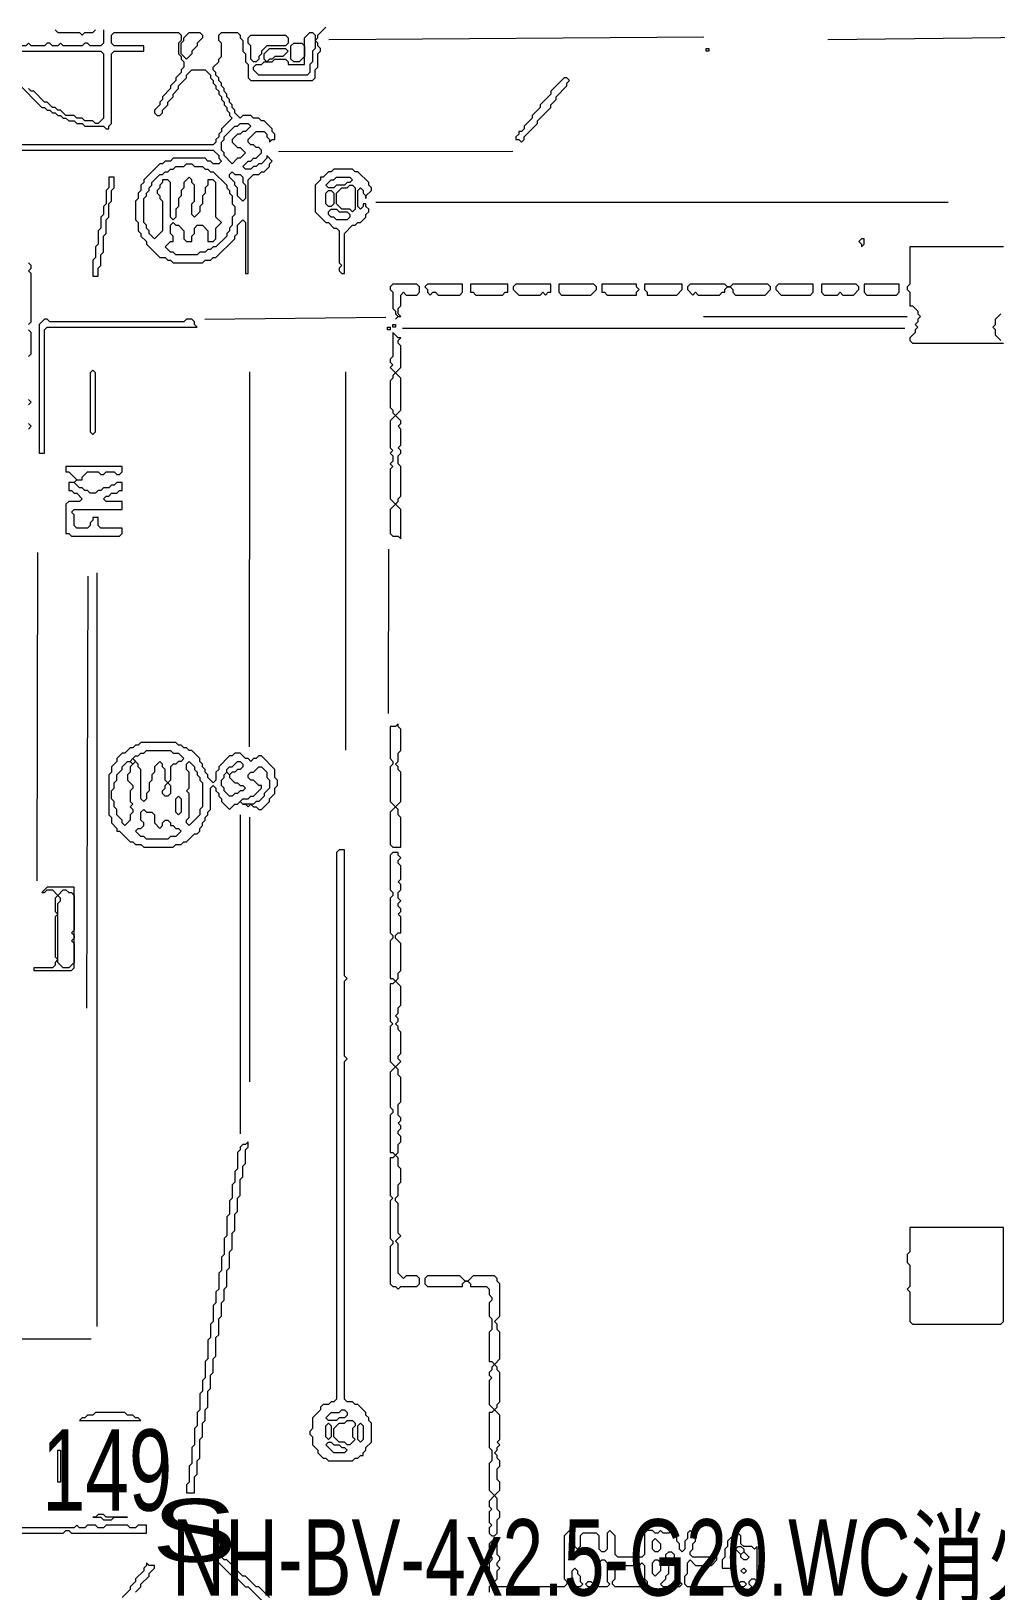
# Model space of a CAD drawing. Extents: x 20 to 3943, y 20 to 2783.
# Drawn here: x 1332 to 1692, y 1258 to 1839 of the extents above; entities that cross this region are included whole.
import ezdxf

# ---------------------------------------------------------------- set-up
doc = ezdxf.new("R2010")
doc.units = 0
for name, color, linetype, lineweight in [('OCR_TEXT', 6, 'Continuous', 0), ('TRACE_CURVE', 6, 'Continuous', 0), ('TRACE_STRAIGHT', 5, 'Continuous', 0), ('TRACE_TEXT_SYMBOL', 6, 'Continuous', 0)]:
    doc.layers.add(name, color=color, linetype=linetype, lineweight=lineweight)
doc.styles.add('wqy-unicode', font='wqy-unicode.lff')

msp = doc.modelspace()

# ---------------------------------------------------------------- linework, layer by layer
at = {"layer": 'TRACE_CURVE', "color": 6}
for points in [[(1359, 1840), (1359, 1835), (1358, 1834), (1354, 1834), (1353, 1835), (1352, 1835), (1351, 1834), (1344, 1834), (1343, 1835), (1342, 1834), (1340, 1834), (1339, 1835), (1338, 1835), (1337, 1834), (1332, 1834), (1331, 1835), (1330, 1834), (1324, 1834), (1321, 1837), (1321, 1840)], [(1341, 1840), (1342, 1839), (1350, 1839), (1351, 1838), (1352, 1839), (1355, 1839), (1356, 1840)], [(1361, 1803), (1361, 1804), (1362, 1805), (1362, 1831), (1363, 1832), (1374, 1832), (1374, 1834), (1363, 1834), (1362, 1835), (1362, 1838), (1363, 1839), (1387, 1839), (1388, 1838), (1388, 1836), (1387, 1835), (1387, 1831), (1388, 1830), (1388, 1829), (1389, 1828), (1389, 1826), (1388, 1825), (1388, 1824), (1386, 1822), (1386, 1821), (1384, 1819), (1384, 1818), (1381, 1815), (1381, 1814), (1380, 1813), (1380, 1812), (1378, 1810), (1378, 1809), (1379, 1808), (1380, 1808), (1381, 1809), (1381, 1810), (1383, 1812), (1383, 1813), (1385, 1815), (1385, 1816), (1387, 1818), (1387, 1819), (1390, 1822), (1390, 1823), (1392, 1825), (1397, 1825), (1399, 1823), (1399, 1822), (1400, 1821), (1400, 1820), (1401, 1819), (1401, 1818), (1402, 1817), (1402, 1816), (1403, 1815), (1403, 1814), (1404, 1813), (1404, 1812), (1405, 1811), (1405, 1810), (1406, 1809), (1406, 1808), (1407, 1807), (1403, 1803)], [(1417, 1807), (1415, 1807), (1414, 1808), (1411, 1808), (1410, 1807), (1408, 1809), (1408, 1810), (1407, 1811), (1407, 1812), (1406, 1813), (1406, 1814), (1405, 1815), (1405, 1816), (1404, 1817), (1404, 1818), (1403, 1819), (1403, 1820), (1402, 1821), (1402, 1822), (1401, 1823), (1401, 1824), (1400, 1825), (1400, 1826), (1402, 1828), (1402, 1829), (1403, 1830), (1403, 1835), (1402, 1836), (1402, 1838), (1403, 1839), (1409, 1839), (1410, 1838), (1410, 1837), (1411, 1836), (1411, 1832), (1412, 1831), (1412, 1828), (1413, 1827), (1413, 1822), (1414, 1821), (1437, 1821), (1438, 1822), (1438, 1825), (1439, 1826), (1439, 1831), (1440, 1832), (1440, 1833), (1439, 1834), (1439, 1835), (1438, 1836), (1439, 1837), (1439, 1838), (1442, 1841)], [(1324, 1832), (1358, 1832), (1359, 1831), (1359, 1807), (1357, 1805), (1356, 1805), (1355, 1806), (1352, 1806), (1351, 1807), (1349, 1807), (1348, 1808), (1345, 1808), (1343, 1810), (1342, 1810), (1341, 1811), (1340, 1811), (1338, 1813), (1337, 1813), (1333, 1817), (1332, 1817), (1331, 1818)], [(1327, 1820), (1336, 1811), (1337, 1811), (1338, 1810), (1339, 1810), (1340, 1809), (1341, 1809), (1342, 1808), (1343, 1808), (1344, 1807), (1345, 1807), (1346, 1806), (1348, 1806), (1349, 1805), (1351, 1805), (1352, 1804), (1359, 1804), (1360, 1803), (1361, 1803)], [(1373, 1763), (1375, 1761), (1375, 1760), (1380, 1755), (1382, 1755), (1383, 1754), (1384, 1754), (1385, 1753), (1396, 1753), (1397, 1754), (1399, 1754), (1400, 1755), (1401, 1755), (1408, 1762), (1408, 1763), (1409, 1764), (1409, 1767), (1411, 1769), (1412, 1768), (1412, 1749), (1413, 1749), (1413, 1784), (1415, 1786), (1417, 1786), (1418, 1787), (1419, 1787), (1421, 1789), (1421, 1790), (1422, 1791), (1420, 1793), (1420, 1792), (1418, 1790), (1417, 1790), (1416, 1789), (1415, 1789), (1414, 1788), (1412, 1788), (1411, 1789), (1413, 1791), (1414, 1791), (1415, 1792), (1416, 1792), (1418, 1794), (1418, 1795), (1417, 1796), (1416, 1796), (1415, 1797), (1414, 1797), (1413, 1798), (1413, 1799), (1416, 1802), (1419, 1802), (1420, 1801), (1420, 1800), (1421, 1799), (1421, 1798), (1422, 1799), (1423, 1799), (1423, 1801), (1422, 1802), (1422, 1803), (1419, 1806), (1418, 1806), (1417, 1807)], [(1403, 1803), (1403, 1802), (1402, 1801), (1402, 1800), (1401, 1799), (1401, 1798), (1400, 1797), (1321, 1797)], [(1321, 1795), (1400, 1795), (1402, 1793), (1402, 1792), (1403, 1791), (1402, 1790), (1400, 1790), (1399, 1791), (1398, 1791), (1397, 1792), (1385, 1792), (1384, 1791), (1382, 1791), (1381, 1790), (1380, 1790), (1374, 1784), (1374, 1783), (1373, 1782), (1373, 1780), (1372, 1779), (1372, 1777), (1371, 1776), (1371, 1769), (1372, 1768), (1372, 1765), (1373, 1764), (1373, 1763)], [(1397, 1779), (1396, 1778), (1396, 1775), (1395, 1774), (1395, 1772), (1393, 1770), (1392, 1771), (1392, 1775), (1393, 1776), (1393, 1782), (1392, 1783), (1392, 1784), (1391, 1785), (1389, 1783), (1389, 1781), (1388, 1780), (1388, 1778), (1387, 1777), (1387, 1774), (1386, 1773), (1386, 1770), (1385, 1769), (1384, 1770), (1384, 1783), (1383, 1784), (1381, 1784), (1381, 1783), (1380, 1782), (1380, 1781), (1379, 1780), (1379, 1779), (1380, 1778), (1380, 1777), (1381, 1776), (1381, 1765), (1378, 1762), (1376, 1764), (1376, 1765), (1375, 1766), (1375, 1767), (1374, 1768), (1374, 1777), (1375, 1778), (1375, 1779), (1376, 1780), (1376, 1781), (1377, 1782), (1377, 1783), (1380, 1786), (1381, 1786), (1382, 1787), (1383, 1787), (1384, 1788), (1385, 1788), (1386, 1789), (1389, 1789)], [(1389, 1789), (1390, 1790), (1392, 1790), (1393, 1789), (1396, 1789), (1397, 1788), (1398, 1788), (1399, 1787), (1400, 1787), (1405, 1782), (1405, 1781), (1406, 1780), (1406, 1779), (1407, 1778), (1407, 1775), (1408, 1774), (1408, 1771), (1407, 1770), (1407, 1767), (1406, 1766), (1406, 1765), (1405, 1764), (1405, 1763), (1401, 1759), (1400, 1759), (1399, 1758), (1398, 1758), (1397, 1757), (1395, 1757), (1394, 1756), (1386, 1756), (1385, 1757), (1384, 1757), (1382, 1759), (1384, 1761), (1385, 1761), (1385, 1763), (1384, 1764), (1384, 1767), (1385, 1768), (1386, 1767), (1387, 1767), (1389, 1765), (1389, 1762), (1390, 1761), (1392, 1761), (1392, 1763), (1393, 1764), (1393, 1766), (1394, 1767), (1396, 1767), (1398, 1765), (1398, 1761), (1400, 1761), (1401, 1762), (1401, 1766), (1403, 1768), (1401, 1770), (1401, 1783), (1400, 1784), (1398, 1784), (1398, 1782), (1397, 1781), (1397, 1779)], [(1331, 1730), (1332, 1731), (1332, 1749), (1331, 1750), (1332, 1751), (1332, 1752), (1331, 1753)], [(1331, 1718), (1332, 1719), (1332, 1727), (1331, 1728)], [(1331, 1700), (1332, 1701), (1331, 1702)], [(1331, 1691), (1332, 1692), (1331, 1693)], [(1467, 1533), (1466, 1532), (1466, 1519), (1467, 1518), (1467, 1517), (1466, 1516), (1466, 1503), (1467, 1502), (1467, 1501), (1466, 1500), (1466, 1486), (1467, 1486), (1468, 1485), (1467, 1484), (1466, 1484), (1466, 1470), (1467, 1469), (1466, 1468), (1466, 1455), (1468, 1453), (1466, 1451), (1466, 1438), (1467, 1437), (1467, 1436), (1466, 1435), (1466, 1421), (1467, 1421), (1468, 1420), (1467, 1419), (1466, 1419), (1466, 1405), (1467, 1404), (1466, 1403), (1466, 1389), (1467, 1388), (1467, 1387), (1466, 1386), (1466, 1372), (1467, 1371), (1468, 1371), (1469, 1370), (1470, 1371), (1476, 1371), (1477, 1372), (1477, 1374), (1476, 1375), (1472, 1375), (1471, 1374), (1469, 1376), (1469, 1387), (1468, 1388), (1470, 1390), (1469, 1391), (1469, 1402), (1468, 1403), (1468, 1404), (1469, 1405), (1469, 1409), (1470, 1410), (1470, 1415), (1469, 1416), (1469, 1419), (1468, 1420), (1469, 1421)], [(1469, 1421), (1469, 1424), (1470, 1425), (1470, 1427), (1469, 1428), (1469, 1429), (1470, 1430), (1470, 1431), (1469, 1432), (1470, 1433), (1470, 1434), (1469, 1435), (1469, 1439), (1470, 1440), (1470, 1449), (1469, 1450), (1469, 1452), (1468, 1453), (1470, 1455), (1469, 1456), (1469, 1457), (1470, 1458), (1470, 1466), (1469, 1467), (1469, 1468), (1468, 1469), (1469, 1470), (1469, 1471), (1468, 1472), (1469, 1473), (1469, 1475), (1470, 1476), (1470, 1483), (1468, 1485), (1469, 1486), (1469, 1488), (1470, 1489), (1470, 1499), (1468, 1501), (1468, 1502), (1469, 1503), (1470, 1503), (1470, 1509), (1469, 1510), (1470, 1511), (1470, 1512), (1469, 1513), (1469, 1514), (1470, 1515), (1469, 1516), (1469, 1518), (1470, 1519), (1470, 1521), (1469, 1522), (1470, 1523), (1470, 1528), (1469, 1529), (1469, 1530), (1470, 1531), (1469, 1532), (1469, 1533), (1467, 1533)], [(1413, 1425), (1412, 1424), (1411, 1424), (1410, 1423), (1410, 1422), (1409, 1421), (1409, 1415), (1408, 1414), (1408, 1410), (1407, 1409), (1407, 1404), (1406, 1403), (1406, 1398), (1405, 1397), (1405, 1390), (1404, 1389), (1404, 1383), (1403, 1382), (1403, 1377), (1402, 1376), (1402, 1370), (1401, 1369), (1401, 1365), (1400, 1364), (1400, 1358), (1399, 1357), (1399, 1352), (1398, 1351), (1398, 1344), (1397, 1343), (1397, 1337), (1396, 1336), (1396, 1332), (1395, 1331), (1395, 1325), (1394, 1324), (1394, 1319), (1393, 1318), (1393, 1312), (1392, 1311), (1392, 1305), (1391, 1304), (1391, 1298), (1390, 1297), (1390, 1294), (1393, 1294), (1393, 1300), (1394, 1301), (1394, 1306), (1395, 1307), (1395, 1314), (1396, 1315), (1396, 1320), (1397, 1321), (1397, 1325), (1398, 1326), (1398, 1332), (1399, 1333), (1399, 1338), (1400, 1339), (1400, 1344), (1401, 1345), (1401, 1352), (1402, 1353)], [(1402, 1353), (1402, 1359), (1403, 1360), (1403, 1365), (1404, 1366), (1404, 1370), (1405, 1371), (1405, 1377), (1406, 1378), (1406, 1384), (1407, 1385), (1407, 1391), (1408, 1392), (1408, 1398), (1409, 1399), (1409, 1404), (1410, 1405), (1410, 1411), (1411, 1412), (1411, 1416), (1412, 1417), (1412, 1422), (1413, 1423), (1413, 1425)]]:
    msp.add_lwpolyline(points, dxfattribs=at)
for points in [[(1391, 1839), (1395, 1839), (1396, 1838), (1396, 1837), (1394, 1835), (1394, 1834), (1392, 1832), (1392, 1831), (1390, 1829), (1388, 1831), (1388, 1835), (1389, 1836), (1389, 1837)], [(1436, 1839), (1437, 1839), (1438, 1838), (1438, 1833), (1437, 1832), (1437, 1828), (1436, 1827), (1436, 1824), (1435, 1823), (1417, 1823), (1415, 1825), (1415, 1826), (1416, 1827), (1418, 1827), (1419, 1828), (1422, 1828), (1423, 1829), (1427, 1829), (1428, 1828), (1428, 1827), (1434, 1827), (1434, 1837)], [(1413, 1837), (1414, 1838), (1427, 1838), (1428, 1837), (1428, 1835), (1427, 1834), (1420, 1834), (1418, 1832), (1418, 1831), (1417, 1830), (1417, 1829), (1416, 1828), (1415, 1828), (1414, 1829), (1414, 1834), (1413, 1835)], [(1429, 1834), (1430, 1835), (1433, 1835), (1434, 1834), (1434, 1830), (1432, 1828), (1430, 1828), (1429, 1829)], [(1421, 1833), (1427, 1833), (1428, 1832), (1426, 1830), (1423, 1830), (1422, 1829), (1421, 1829), (1420, 1828), (1419, 1829), (1419, 1831)], [(1409, 1804), (1410, 1805), (1413, 1805), (1414, 1804), (1412, 1802), (1411, 1802), (1410, 1801), (1409, 1801), (1407, 1799), (1407, 1798), (1409, 1796), (1410, 1796), (1412, 1794), (1410, 1792), (1409, 1792), (1407, 1790), (1404, 1793), (1404, 1794), (1403, 1795), (1403, 1798), (1404, 1799), (1404, 1800), (1408, 1804)], [(1406, 1786), (1407, 1787), (1408, 1786), (1410, 1786), (1411, 1785), (1411, 1783), (1412, 1782), (1412, 1777), (1411, 1776), (1409, 1778), (1409, 1781), (1408, 1782), (1408, 1783), (1406, 1785)], [(1447, 1534), (1446, 1533), (1446, 1329), (1445, 1328), (1444, 1328), (1443, 1327), (1441, 1327), (1440, 1326), (1440, 1325), (1437, 1322), (1437, 1318), (1436, 1317), (1436, 1316), (1437, 1315), (1437, 1312), (1439, 1310), (1439, 1309), (1441, 1307), (1442, 1307), (1443, 1306), (1452, 1306), (1453, 1307), (1454, 1307), (1455, 1308), (1456, 1308), (1456, 1309), (1457, 1310), (1457, 1311), (1459, 1313), (1459, 1320), (1458, 1321), (1458, 1322), (1457, 1323), (1457, 1324), (1454, 1327), (1453, 1327), (1452, 1328), (1450, 1328), (1449, 1329), (1449, 1455), (1450, 1456), (1449, 1457), (1449, 1485), (1450, 1486), (1449, 1487), (1449, 1534)], [(1447, 1324), (1448, 1325), (1449, 1325), (1450, 1324), (1450, 1323), (1449, 1322), (1447, 1322), (1446, 1321), (1443, 1321), (1442, 1322), (1444, 1324)], [(1449, 1320), (1450, 1321), (1452, 1321), (1453, 1320), (1453, 1319), (1452, 1318), (1452, 1315), (1453, 1314), (1451, 1312), (1450, 1312), (1449, 1313), (1447, 1313), (1445, 1315), (1445, 1318), (1447, 1320)], [(1442, 1319), (1443, 1320), (1444, 1319), (1444, 1315), (1443, 1314), (1442, 1315)], [(1454, 1319), (1455, 1320), (1456, 1319), (1456, 1314), (1455, 1313), (1454, 1314)], [(1442, 1312), (1443, 1313), (1444, 1313), (1445, 1312), (1447, 1312), (1448, 1311), (1449, 1311), (1450, 1310), (1449, 1309), (1445, 1309)]]:
    msp.add_lwpolyline(points, close=True, dxfattribs=at)
at = {"layer": 'TRACE_STRAIGHT', "color": 5}
for p, q in [((1443.115, 1836.348), (1583.134, 1837.304)), ((1629.372, 1836.392), (1763.134, 1837.765)), ((1424.375, 1794.59), (1511.875, 1794.719)), ((1460.625, 1775.629), (1674.375, 1775.61)), ((1396.865, 1731.962), (1464.385, 1732.785)), ((1470.625, 1728.636), (1658.125, 1728.621)), ((1583, 1733), (1659, 1733)), ((1413.552, 1572.375), (1413.577, 1712.375)), ((1449.507, 1571.125), (1449.535, 1712.375)), ((1334.2, 1522.375), (1334.52, 1644.875)), ((1465.459, 1584.873), (1465.585, 1646.128)), ((1352.808, 1474.869), (1353.264, 1636.128)), ((1356.481, 1637.375), (1356.484, 1356.125)), ((1410, 1547), (1410, 1428)), ((1413.547, 1546.125), (1413.559, 1447.375)), ((1266.874, 1351.502), (1354.375, 1351.539))]:
    msp.add_line(p, q, dxfattribs=at)
at = {"layer": 'TRACE_TEXT_SYMBOL', "color": 6}
for points in [[(1584, 1833), (1585, 1833), (1585, 1832), (1584, 1832)], [(1531, 1822), (1526, 1817), (1526, 1816), (1522, 1812), (1522, 1811), (1519, 1808), (1519, 1807), (1516, 1804), (1516, 1803), (1515, 1802), (1514, 1802), (1514, 1801), (1513, 1800), (1513, 1799), (1514, 1799), (1515, 1798), (1516, 1799), (1516, 1800), (1521, 1805), (1521, 1806), (1526, 1811), (1526, 1812), (1528, 1814), (1528, 1815), (1532, 1819), (1532, 1820), (1533, 1821), (1532, 1822)], [(1445, 1788), (1444, 1787), (1443, 1787), (1441, 1785), (1440, 1785), (1440, 1784), (1438, 1782), (1438, 1772), (1442, 1768), (1443, 1768), (1445, 1766), (1446, 1766), (1447, 1765), (1447, 1753), (1448, 1752), (1447, 1751), (1447, 1750), (1448, 1749), (1449, 1749), (1449, 1764), (1452, 1767), (1453, 1767), (1454, 1768), (1455, 1768), (1457, 1770), (1457, 1771), (1458, 1772), (1458, 1773), (1457, 1774), (1457, 1775), (1456, 1775), (1456, 1774), (1455, 1773), (1454, 1774), (1454, 1780), (1455, 1781), (1456, 1780), (1456, 1779), (1457, 1778), (1457, 1777), (1457, 1778), (1459, 1780), (1459, 1781), (1458, 1782), (1458, 1783), (1454, 1787), (1453, 1787), (1452, 1788)], [(1361, 1785), (1361, 1781), (1360, 1780), (1360, 1775), (1359, 1774), (1359, 1771), (1358, 1770), (1358, 1766), (1357, 1765), (1357, 1760), (1356, 1759), (1356, 1755), (1355, 1754), (1355, 1748), (1357, 1748), (1357, 1751), (1358, 1752), (1358, 1756), (1359, 1757), (1359, 1763), (1360, 1764), (1360, 1769), (1361, 1770), (1361, 1775), (1362, 1776), (1362, 1780), (1363, 1781), (1363, 1785)], [(1445, 1784), (1446, 1785), (1451, 1785), (1452, 1784), (1451, 1783), (1450, 1783), (1449, 1782), (1446, 1782), (1445, 1781), (1443, 1781), (1442, 1782), (1444, 1784)], [(1450, 1781), (1451, 1782), (1452, 1782), (1453, 1781), (1453, 1773), (1452, 1772), (1451, 1773), (1448, 1773), (1446, 1775), (1446, 1779), (1448, 1781)], [(1442, 1779), (1443, 1780), (1444, 1780), (1445, 1779), (1445, 1775), (1444, 1774), (1443, 1774), (1442, 1775)], [(1443, 1772), (1444, 1773), (1446, 1773), (1447, 1772), (1450, 1772), (1451, 1771), (1451, 1770), (1450, 1769), (1446, 1769), (1445, 1770), (1444, 1770), (1443, 1771)], [(1642, 1762), (1641, 1761), (1642, 1760), (1642, 1759), (1643, 1760), (1643, 1762)], [(1467, 1745), (1466, 1744), (1466, 1743), (1467, 1742), (1467, 1736), (1468, 1735), (1468, 1734), (1469, 1733), (1468, 1732), (1469, 1733), (1470, 1733), (1469, 1734), (1469, 1736), (1470, 1737), (1470, 1741), (1471, 1742), (1472, 1741), (1476, 1741), (1477, 1742), (1477, 1744), (1476, 1745)], [(1480, 1745), (1479, 1744), (1480, 1743), (1480, 1742), (1481, 1741), (1482, 1742), (1483, 1742), (1484, 1741), (1492, 1741), (1493, 1742), (1493, 1745)], [(1496, 1745), (1496, 1742), (1497, 1742), (1498, 1741), (1508, 1741), (1509, 1742), (1510, 1742), (1510, 1745)], [(1513, 1745), (1512, 1744), (1512, 1743), (1514, 1741), (1522, 1741), (1523, 1742), (1524, 1741), (1525, 1742), (1526, 1742), (1526, 1745)], [(1529, 1745), (1529, 1742), (1530, 1741), (1541, 1741), (1543, 1743), (1543, 1744), (1542, 1745)], [(1545, 1745), (1545, 1742), (1546, 1742), (1547, 1741), (1558, 1741), (1558, 1742), (1559, 1743), (1558, 1744), (1558, 1745)], [(1561, 1745), (1561, 1743), (1562, 1742), (1562, 1741), (1573, 1741), (1575, 1743), (1575, 1745)], [(1578, 1745), (1577, 1744), (1577, 1743), (1579, 1741), (1580, 1742), (1581, 1741), (1589, 1741), (1590, 1742), (1591, 1742), (1591, 1743), (1592, 1744), (1593, 1744), (1594, 1743), (1594, 1742), (1595, 1741), (1606, 1741), (1608, 1743), (1608, 1744), (1607, 1745), (1594, 1745), (1593, 1744), (1592, 1744), (1591, 1745)], [(1611, 1745), (1610, 1744), (1610, 1743), (1612, 1741), (1623, 1741), (1624, 1742), (1624, 1745)], [(1627, 1745), (1627, 1742), (1628, 1741), (1633, 1741), (1634, 1742), (1635, 1741), (1639, 1741), (1641, 1743), (1641, 1744), (1640, 1745)], [(1643, 1745), (1643, 1742), (1644, 1741), (1655, 1741), (1656, 1742), (1656, 1745)], [(1337, 1732), (1335, 1730), (1335, 1682), (1337, 1682), (1337, 1728), (1338, 1729), (1394, 1729), (1393, 1730), (1393, 1731), (1392, 1732), (1390, 1732), (1389, 1731), (1339, 1731), (1338, 1732)], [(1465, 1729), (1466, 1729), (1466, 1728), (1465, 1728)], [(1467, 1730), (1468, 1730), (1468, 1729), (1467, 1729)], [(1467, 1727), (1467, 1718), (1466, 1717), (1466, 1716), (1467, 1715), (1466, 1714), (1468, 1712), (1467, 1711), (1467, 1710), (1466, 1709), (1466, 1699), (1467, 1698), (1467, 1697), (1468, 1696), (1466, 1694), (1466, 1684), (1467, 1683), (1466, 1682), (1467, 1681), (1467, 1679), (1466, 1678), (1467, 1677), (1466, 1676), (1466, 1665), (1468, 1663), (1466, 1661), (1466, 1652), (1467, 1651), (1469, 1651), (1470, 1650), (1470, 1661), (1468, 1663), (1469, 1664), (1469, 1665), (1470, 1666), (1470, 1677), (1469, 1678), (1469, 1681), (1470, 1682), (1470, 1683), (1469, 1684), (1470, 1685), (1470, 1691), (1469, 1692), (1470, 1693), (1470, 1694), (1468, 1696), (1470, 1698), (1470, 1710), (1468, 1712), (1470, 1714), (1470, 1722), (1469, 1723), (1469, 1724), (1470, 1725), (1469, 1725)], [(1355, 1713), (1354, 1712), (1354, 1690), (1355, 1689), (1356, 1690), (1356, 1712)], [(1469, 1581), (1468, 1580), (1466, 1580), (1466, 1568), (1467, 1567), (1467, 1566), (1466, 1565), (1466, 1552), (1468, 1550), (1466, 1548), (1466, 1536), (1467, 1535), (1470, 1535), (1470, 1546), (1469, 1547), (1469, 1549), (1468, 1550), (1470, 1552), (1470, 1563), (1469, 1564), (1469, 1565), (1468, 1566), (1469, 1567), (1469, 1570), (1470, 1571), (1470, 1579), (1469, 1580)], [(1368, 1567), (1369, 1567), (1370, 1566), (1369, 1565), (1369, 1563), (1368, 1562), (1368, 1560), (1370, 1558), (1370, 1557), (1369, 1556), (1369, 1552), (1370, 1551), (1369, 1550), (1370, 1549), (1370, 1548), (1369, 1547), (1369, 1545), (1367, 1543), (1366, 1544), (1366, 1545), (1364, 1547), (1364, 1549), (1363, 1550), (1363, 1552), (1362, 1553), (1362, 1556), (1363, 1557), (1363, 1559), (1364, 1560), (1364, 1562), (1366, 1564), (1366, 1565)], [(1369, 1567), (1370, 1568), (1371, 1567), (1370, 1566)], [(1374, 1570), (1375, 1571), (1384, 1571), (1385, 1570), (1387, 1570), (1389, 1568), (1388, 1567), (1387, 1567), (1386, 1566), (1385, 1566), (1384, 1565), (1384, 1560), (1383, 1559), (1382, 1560), (1382, 1564), (1381, 1565), (1381, 1566), (1380, 1567), (1378, 1565), (1378, 1563), (1377, 1562), (1377, 1560), (1376, 1559), (1376, 1556), (1375, 1555), (1375, 1553), (1374, 1552), (1373, 1553), (1373, 1564), (1372, 1565), (1372, 1566), (1370, 1568), (1371, 1569), (1372, 1569), (1373, 1570)], [(1390, 1566), (1391, 1567), (1393, 1565), (1393, 1564), (1394, 1563), (1394, 1562), (1395, 1561), (1395, 1560), (1396, 1559), (1396, 1550), (1395, 1549), (1395, 1547), (1391, 1543), (1390, 1544), (1390, 1545), (1391, 1546), (1391, 1555), (1390, 1556), (1391, 1557), (1391, 1563), (1390, 1564)], [(1409, 1567), (1410, 1567), (1411, 1566), (1411, 1565), (1410, 1564), (1409, 1564), (1408, 1563), (1407, 1563), (1406, 1562), (1405, 1563), (1405, 1564), (1406, 1565), (1407, 1565)], [(1404, 1562), (1405, 1563), (1406, 1562), (1406, 1561), (1408, 1559), (1409, 1559), (1410, 1558), (1411, 1558), (1412, 1557), (1411, 1556), (1410, 1556), (1409, 1555), (1408, 1555), (1407, 1554), (1406, 1554), (1404, 1556), (1404, 1557), (1403, 1558), (1403, 1560), (1404, 1561)], [(1417, 1565), (1418, 1565), (1420, 1563), (1420, 1561), (1421, 1560), (1421, 1557), (1419, 1555), (1419, 1554), (1417, 1552), (1416, 1552), (1415, 1551), (1411, 1551), (1410, 1552), (1411, 1553), (1413, 1553), (1414, 1554), (1415, 1554), (1418, 1557), (1418, 1558), (1417, 1558), (1415, 1560), (1414, 1560), (1413, 1561), (1413, 1562), (1414, 1563), (1415, 1563)], [(1382, 1558), (1383, 1559), (1384, 1558), (1384, 1555), (1383, 1554), (1382, 1554), (1381, 1555), (1381, 1556), (1382, 1557)], [(1386, 1553), (1387, 1554), (1388, 1553), (1388, 1548), (1387, 1547), (1386, 1548)], [(1373, 1548), (1374, 1549), (1375, 1548), (1377, 1548), (1378, 1547), (1378, 1544), (1380, 1542), (1381, 1543), (1381, 1544), (1382, 1545), (1383, 1545), (1384, 1544), (1384, 1543), (1385, 1543), (1386, 1542), (1387, 1542), (1388, 1541), (1386, 1539), (1384, 1539), (1383, 1538), (1375, 1538), (1374, 1539), (1373, 1539), (1371, 1541), (1372, 1542), (1373, 1542), (1374, 1543), (1374, 1544), (1373, 1545)], [(1338, 1520), (1336, 1518), (1337, 1518), (1338, 1519), (1340, 1519), (1342, 1517), (1341, 1516), (1341, 1511), (1342, 1510), (1341, 1509), (1341, 1494), (1342, 1493), (1341, 1492), (1341, 1491), (1340, 1490), (1333, 1490), (1333, 1489), (1347, 1489), (1348, 1490), (1348, 1520)], [(1344, 1519), (1345, 1519), (1346, 1518), (1347, 1518), (1348, 1517), (1348, 1504), (1347, 1503), (1348, 1502), (1348, 1501), (1347, 1500), (1348, 1499), (1348, 1492), (1346, 1490), (1344, 1490), (1342, 1492), (1342, 1514), (1343, 1515), (1343, 1516), (1342, 1517)], [(1660, 1393), (1660, 1384), (1659, 1383), (1659, 1380), (1660, 1379), (1660, 1371), (1659, 1370), (1660, 1369), (1660, 1358), (1661, 1357), (1694, 1357), (1695, 1358), (1695, 1393)], [(1356, 1324), (1355, 1323), (1353, 1323), (1352, 1322), (1351, 1322), (1350, 1321), (1373, 1321), (1372, 1322), (1371, 1322), (1370, 1323), (1368, 1323), (1367, 1324)], [(1342, 1310), (1343, 1310), (1343, 1298), (1342, 1298)], [(1381, 1310), (1382, 1310), (1382, 1298), (1381, 1298)], [(1357, 1286), (1356, 1285), (1355, 1285), (1358, 1285), (1359, 1284), (1362, 1284), (1363, 1285), (1368, 1285), (1360, 1285), (1359, 1286)], [(1564, 1276), (1565, 1277), (1567, 1275), (1567, 1273), (1566, 1272), (1565, 1272), (1564, 1273)], [(1544, 1268), (1545, 1269), (1546, 1269), (1547, 1268), (1547, 1261), (1548, 1260), (1547, 1259), (1544, 1259), (1543, 1260), (1543, 1261), (1544, 1262)], [(1564, 1268), (1565, 1269), (1566, 1269), (1567, 1268), (1567, 1265), (1565, 1263), (1564, 1264)], [(1569, 1271), (1570, 1272), (1571, 1272), (1572, 1271), (1572, 1267), (1573, 1266), (1573, 1262), (1575, 1260), (1574, 1259), (1568, 1259), (1567, 1260), (1569, 1262), (1569, 1263), (1570, 1264), (1570, 1269), (1569, 1270)], [(1595, 1273), (1596, 1274), (1597, 1274), (1598, 1273), (1598, 1272), (1597, 1271)], [(1597, 1271), (1598, 1272), (1600, 1270), (1599, 1269), (1598, 1269), (1597, 1270)], [(1534, 1265), (1535, 1266), (1536, 1265), (1536, 1264), (1537, 1263), (1537, 1261), (1538, 1260), (1537, 1259), (1534, 1259), (1533, 1260), (1534, 1261)], [(1559, 1267), (1560, 1268), (1561, 1267), (1561, 1262), (1562, 1261), (1562, 1260), (1561, 1259), (1550, 1259), (1549, 1260), (1549, 1261), (1550, 1262), (1550, 1266), (1551, 1267)], [(1597, 1265), (1598, 1266), (1599, 1265), (1598, 1264)], [(1539, 1260), (1540, 1261), (1541, 1261), (1542, 1260), (1541, 1259), (1540, 1259)], [(1596, 1260), (1597, 1261), (1598, 1261), (1599, 1260), (1598, 1259), (1597, 1259)]]:
    msp.add_lwpolyline(points, close=True, dxfattribs=at)
for points in [[(1695, 1759), (1660, 1759), (1660, 1745), (1659, 1744), (1659, 1743), (1660, 1742), (1660, 1737), (1661, 1737), (1663, 1735), (1663, 1734), (1664, 1733), (1663, 1732), (1663, 1731), (1662, 1730), (1663, 1729), (1662, 1728), (1662, 1727), (1660, 1725), (1660, 1724), (1661, 1723), (1695, 1723)], [(1694, 1724), (1692, 1726), (1692, 1728), (1691, 1729), (1692, 1730), (1692, 1732), (1694, 1734)], [(1345, 1677), (1345, 1675), (1346, 1675), (1349, 1672), (1348, 1671), (1346, 1671), (1346, 1668), (1347, 1668), (1348, 1667), (1349, 1667), (1351, 1665), (1350, 1664), (1346, 1664), (1345, 1663), (1345, 1652), (1346, 1652), (1347, 1651), (1365, 1651), (1366, 1652), (1366, 1654), (1358, 1654), (1357, 1655), (1357, 1658), (1355, 1658), (1355, 1657), (1354, 1656), (1354, 1655), (1353, 1654), (1349, 1654), (1348, 1655), (1348, 1659), (1347, 1660), (1348, 1661), (1366, 1661), (1366, 1664), (1360, 1664), (1359, 1665), (1360, 1666), (1361, 1666), (1362, 1667), (1364, 1667), (1365, 1668), (1366, 1668), (1366, 1671), (1364, 1671), (1363, 1670), (1362, 1670), (1361, 1669), (1359, 1669), (1358, 1668), (1357, 1668), (1356, 1667), (1354, 1667), (1353, 1668), (1352, 1668), (1351, 1669), (1350, 1669), (1348, 1671), (1349, 1672), (1351, 1672), (1351, 1673), (1353, 1675), (1357, 1675), (1358, 1674)], [(1358, 1674), (1359, 1674), (1360, 1675), (1363, 1675), (1364, 1674), (1365, 1674), (1366, 1675), (1366, 1677), (1345, 1677)], [(1373, 1574), (1372, 1573), (1371, 1573), (1370, 1572), (1369, 1572), (1367, 1570), (1366, 1570), (1364, 1568), (1364, 1567), (1362, 1565), (1362, 1563), (1361, 1562), (1361, 1547), (1362, 1546), (1362, 1544), (1364, 1542), (1364, 1541), (1365, 1541), (1369, 1537), (1370, 1537), (1371, 1536), (1373, 1536), (1374, 1535), (1385, 1535), (1386, 1536), (1388, 1536), (1389, 1537), (1390, 1537), (1393, 1540), (1394, 1540), (1395, 1541), (1395, 1542), (1396, 1543), (1396, 1544), (1397, 1545), (1397, 1546), (1398, 1547), (1398, 1548), (1399, 1549), (1399, 1557), (1400, 1558), (1401, 1557), (1401, 1556), (1402, 1555), (1402, 1554), (1403, 1553), (1403, 1552), (1406, 1549), (1408, 1551), (1409, 1551), (1410, 1552), (1411, 1551), (1412, 1551), (1413, 1550), (1414, 1551), (1415, 1550), (1416, 1550), (1417, 1549), (1418, 1549), (1421, 1552), (1421, 1553), (1423, 1555), (1423, 1557), (1424, 1558)], [(1424, 1558), (1424, 1560), (1423, 1561), (1423, 1564), (1418, 1569), (1417, 1569), (1416, 1568), (1415, 1568), (1414, 1567), (1413, 1568), (1412, 1568), (1410, 1570), (1408, 1570), (1407, 1569), (1406, 1569), (1402, 1565), (1402, 1564), (1401, 1563), (1401, 1560), (1400, 1559), (1398, 1561), (1398, 1562), (1397, 1563), (1397, 1564), (1396, 1565), (1396, 1566), (1395, 1567), (1395, 1568), (1392, 1571), (1391, 1571), (1390, 1572), (1389, 1572), (1388, 1573), (1387, 1573), (1386, 1574), (1373, 1574)], [(1480, 1375), (1479, 1374), (1479, 1372), (1480, 1371), (1493, 1371), (1493, 1372), (1494, 1373), (1495, 1373), (1496, 1372), (1496, 1371), (1502, 1371), (1503, 1370), (1503, 1368), (1504, 1367), (1504, 1366), (1503, 1365), (1503, 1360), (1504, 1359), (1504, 1355), (1503, 1354), (1503, 1343), (1504, 1343), (1505, 1342), (1504, 1341), (1504, 1340), (1503, 1339), (1503, 1338), (1504, 1337), (1503, 1336), (1503, 1327), (1505, 1325), (1504, 1324), (1503, 1324), (1503, 1311), (1504, 1310), (1504, 1306), (1503, 1305), (1503, 1295), (1505, 1293), (1503, 1291), (1503, 1289), (1504, 1288), (1503, 1287), (1503, 1283), (1504, 1282), (1503, 1281), (1503, 1279), (1504, 1278), (1505, 1278), (1506, 1279), (1506, 1284), (1507, 1285), (1507, 1287), (1506, 1288), (1506, 1292), (1505, 1293), (1507, 1295), (1507, 1298), (1506, 1299), (1506, 1303), (1507, 1304), (1507, 1306), (1506, 1307), (1506, 1308)], [(1506, 1308), (1505, 1309), (1506, 1310), (1506, 1311), (1507, 1312), (1506, 1313), (1507, 1314), (1507, 1323), (1505, 1325), (1506, 1326), (1506, 1327), (1507, 1328), (1507, 1339), (1506, 1340), (1506, 1341), (1505, 1342), (1507, 1344), (1507, 1354), (1506, 1355), (1506, 1357), (1505, 1358), (1507, 1360), (1507, 1372), (1506, 1373), (1506, 1374), (1505, 1375), (1497, 1375), (1495, 1373), (1494, 1373), (1492, 1375), (1480, 1375)], [(1266, 1279), (1344, 1279), (1345, 1280), (1346, 1280), (1347, 1279), (1375, 1279), (1375, 1282), (1372, 1282), (1371, 1281), (1369, 1281), (1368, 1282), (1360, 1282), (1359, 1281), (1357, 1281), (1356, 1282), (1353, 1282), (1352, 1281), (1350, 1281), (1349, 1282), (1348, 1281), (1327, 1281)], [(1533, 1280), (1531, 1278), (1531, 1262), (1532, 1261), (1532, 1260), (1531, 1259), (1506, 1259), (1505, 1260), (1505, 1261), (1506, 1262), (1506, 1265), (1507, 1266), (1506, 1267), (1506, 1268), (1507, 1269), (1507, 1270), (1506, 1271), (1506, 1275), (1505, 1276), (1504, 1276), (1503, 1275), (1503, 1271), (1504, 1270), (1504, 1269), (1503, 1268), (1503, 1262), (1504, 1262), (1505, 1261), (1503, 1259), (1503, 1257)], [(1547, 1279), (1547, 1273), (1546, 1272), (1545, 1272), (1544, 1273), (1544, 1278), (1543, 1279), (1538, 1279), (1537, 1278), (1537, 1274), (1536, 1273), (1535, 1274), (1535, 1276), (1534, 1277), (1534, 1279), (1533, 1280)], [(1598, 1274), (1597, 1275), (1597, 1278), (1596, 1279), (1595, 1279), (1592, 1276), (1592, 1274), (1591, 1273), (1591, 1270), (1590, 1269), (1590, 1266), (1593, 1266), (1594, 1265), (1594, 1262), (1595, 1261), (1595, 1260), (1594, 1259), (1577, 1259), (1576, 1260), (1576, 1263), (1577, 1264), (1577, 1268), (1578, 1269), (1580, 1267), (1586, 1267), (1588, 1269), (1588, 1270), (1587, 1271), (1586, 1270), (1579, 1270), (1578, 1271), (1578, 1272), (1579, 1273), (1579, 1275), (1580, 1276), (1580, 1279), (1579, 1279), (1578, 1280), (1577, 1279), (1577, 1277), (1576, 1276), (1576, 1273), (1575, 1272), (1574, 1273), (1574, 1275), (1573, 1276), (1573, 1279), (1572, 1280), (1571, 1280), (1570, 1279), (1568, 1279), (1567, 1280), (1566, 1279), (1565, 1279), (1564, 1280), (1562, 1280), (1561, 1279), (1561, 1271), (1560, 1270), (1551, 1270), (1550, 1271), (1550, 1278), (1548, 1280), (1547, 1279)], [(1421, 1255), (1417, 1259), (1416, 1259), (1412, 1263), (1411, 1263), (1405, 1269), (1404, 1269), (1401, 1272), (1401, 1268), (1402, 1268), (1407, 1263), (1408, 1263), (1412, 1259), (1413, 1259), (1421, 1251)], [(1600, 1257), (1600, 1258), (1601, 1259), (1600, 1260), (1600, 1261), (1601, 1262), (1602, 1262), (1603, 1261), (1603, 1260), (1603, 1274), (1602, 1273), (1601, 1274), (1598, 1274)], [(1371, 1257), (1373, 1259), (1373, 1260), (1376, 1263), (1376, 1264), (1378, 1266), (1378, 1267), (1376, 1267), (1375, 1268), (1375, 1267), (1374, 1266), (1374, 1265), (1371, 1262), (1371, 1261), (1369, 1259), (1369, 1258), (1366, 1255)]]:
    msp.add_lwpolyline(points, dxfattribs=at)

# ---------------------------------------------------------------- texts
at = {"layer": 'OCR_TEXT', "color": 6, "style": 'wqy-unicode'}
for s, height, width, p in [('149', 30.2932, 0.72, (1336.008, 1287.404)), ('S', 23.453, 1.521767, (1377, 1268.313)), ('NH-BV-4x2.5-G20.WC消火检启泵路', 28.471, 0.72, (1384.584, 1255.733))]:
    msp.add_text(s, height=height, dxfattribs=dict(at, width=width)).set_placement(p)

doc.saveas('drawing.dxf')
